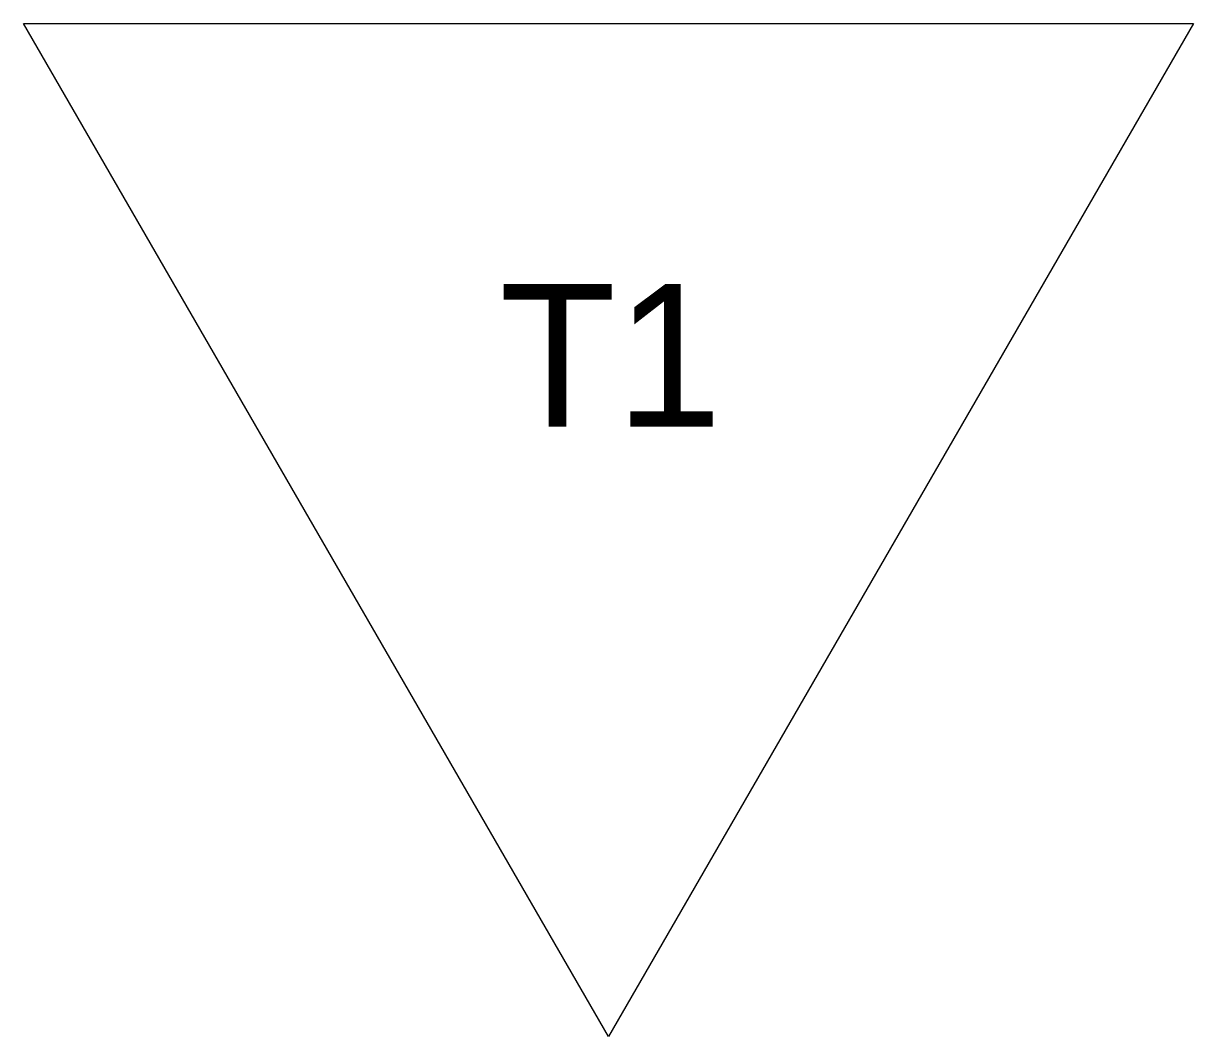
# Model space of a CAD drawing. Extents: x -4.11 to 4.08, y -4.77 to 2.32.
import ezdxf
from ezdxf.enums import TextEntityAlignment as Align

# ---------------------------------------------------------------- set-up
doc = ezdxf.new("R2010")
doc.units = 0
doc.header["$LTSCALE"] = 0.375
doc.header["$MEASUREMENT"] = 0
doc.layers.add('~-L18', color=7, linetype='Continuous')

msp = doc.modelspace()

# ---------------------------------------------------------------- linework, layer by layer
at = {"layer": '~-L18'}
msp.add_lwpolyline([(-0.0153, -4.7694), (-4.1111, 2.3246), (4.0804, 2.3246)], close=True, dxfattribs=at)

# ---------------------------------------------------------------- texts
msp.add_attdef('T1', text='P1', height=1).set_placement((0, 0), align=Align.MIDDLE_CENTER)

doc.saveas('drawing.dxf')
